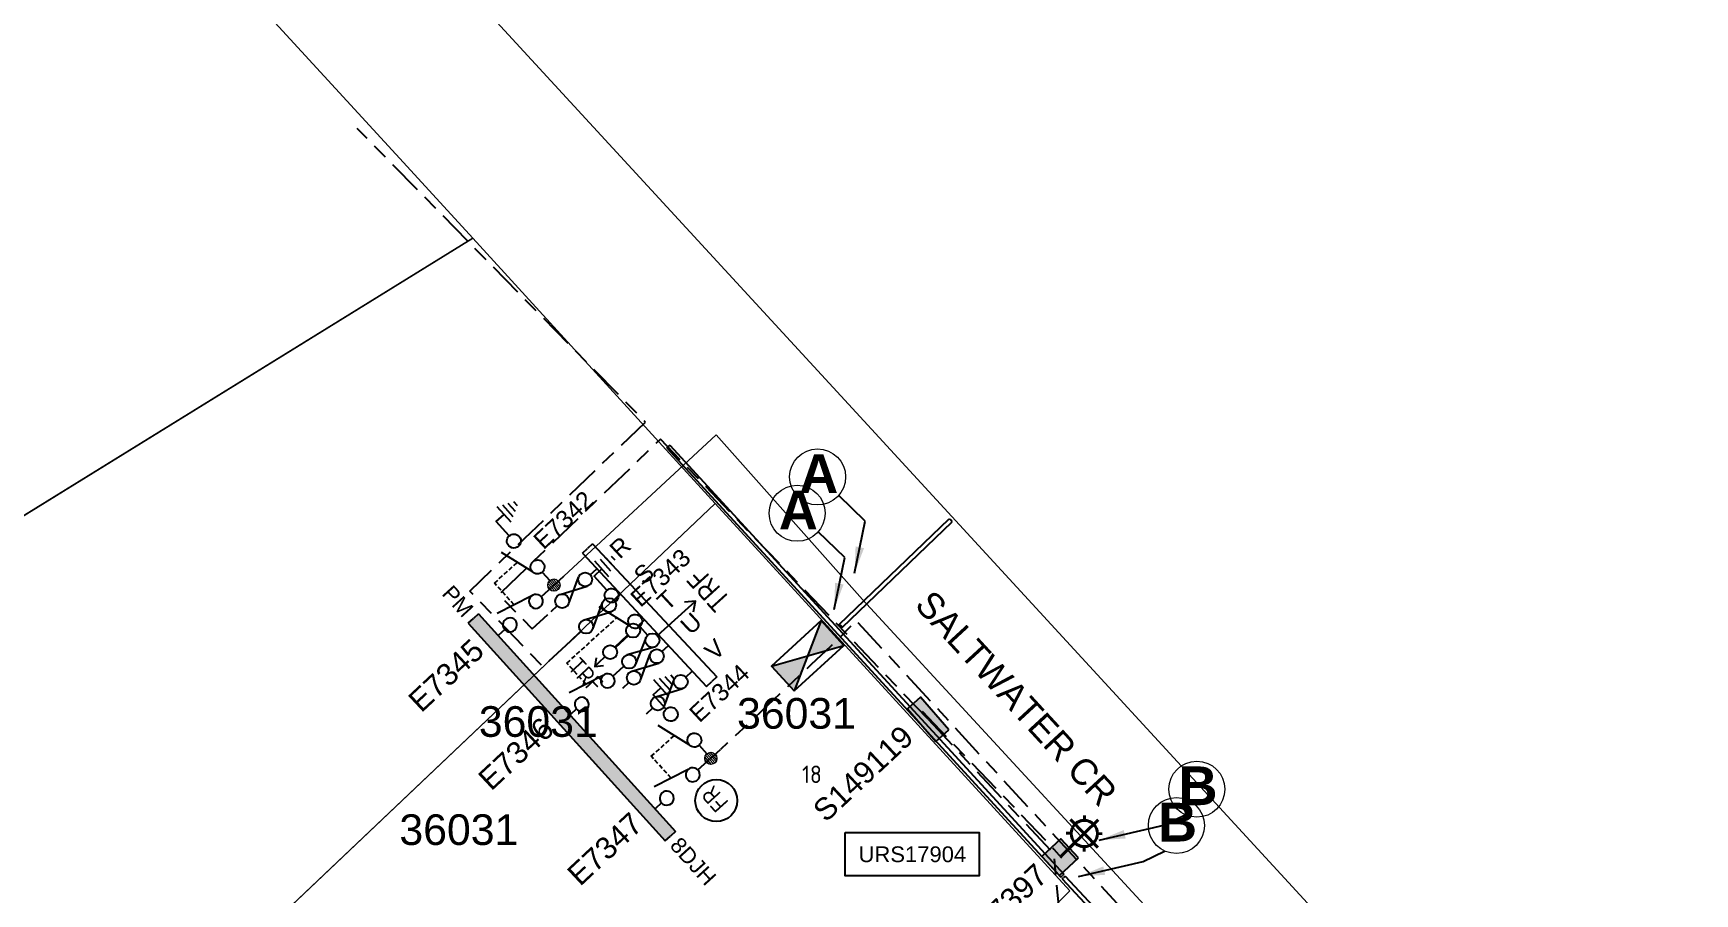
# Model space of a CAD drawing. Header units: metres. Extents: x -1 to 310379, y -2 to 6272124.
# Drawn here: x 309754.4 to 309944.3, y 6271445.8 to 6271544.1 of the extents above; entities that cross this region are included whole.
import ezdxf
from ezdxf.enums import TextEntityAlignment as Align

# ---------------------------------------------------------------- set-up
doc = ezdxf.new("R2010")
doc.units = ezdxf.units.M
for name, pattern in [('A', [0]), ('Cable Exist UG', [8.2, 4, -1.2, 1.8, -1.2]), ('CENTERX2', [4, 2.5, -0.5, 0.5, -0.5]), ('DASHED', [0.75, 0.5, -0.25])]:
    doc.linetypes.add(name, pattern=pattern)
doc.layers.get('0').update_dxf_attribs({"color": 6})
for name, color, linetype in [('_User_LV_Exist', 7, 'Continuous'), ('_User_SL_Exist', 7, 'Continuous'), ('Duct_SP_EXT', 7, 'Continuous'), ('Equip_HV_EXT', 7, 'Continuous'), ('Equip_LV_EXT', 7, 'Continuous'), ('Equip_SP_SL_EXT', 7, 'Continuous'), ('Mains_HV_EXT', 7, 'Continuous'), ('Mains_HV_NEW_V17', 2, 'Continuous'), ('Notes', 7, 'Continuous'), ('Notes_HV_MISC', 7, 'Continuous'), ('Notes_LV_MISC', 7, 'Continuous'), ('Notes_SP_EXT', 7, 'Continuous'), ('Notes_SP_MISC', 7, 'Continuous'), ('Sub_LV_EXT', 7, 'Continuous'), ('Sub_SP_EXT', 7, 'Continuous'), ('SupportsUG_SP_LV_SL_EXT', 7, 'Continuous'), ('SupportsUG_SP_SL_EXT', 7, 'Continuous')]:
    doc.layers.add(name, color=color, linetype=linetype)
doc.layers.add('Cadastre Land Parcels_SP_EXT', color=9, linetype='Continuous', lineweight=5)
doc.styles.add('ARIAL', font='arial.ttf', dxfattribs={"height": 2})
doc.styles.add('COLUMN_LABEL', font='arial.ttf')
doc.styles.add('iecARIAL', font='arial.ttf', dxfattribs={"height": 2})
doc.styles.add('iecISOCP', font='isocp.shx')
doc.styles.add('IESYMBOL1', font='isocp.shx')
doc.styles.add('ISOCP', font='isocp.shx', dxfattribs={"height": 1.75})
doc.styles.add('ITALICT', font='ITALICT')
doc.styles.add('POLE_LABEL', font='arial.ttf')
doc.styles.get("Standard").update_dxf_attribs({"font": 'arial.ttf'})
doc.styles.add('SWG_LABEL', font='arial.ttf')
doc.styles.add('SWITCH_LABEL', font='arial.ttf', dxfattribs={"height": 2.5})
doc.linetypes.add('Cable New UG', pattern='A,7,-0.25,["x",Standard,S=2,R=0,X=0.2,Y=-0.8],-2.1', length=9.35)
doc.dimstyles.new('GISCAD Dim Style', dxfattribs={"dimtxt": 2.5, "dimasz": 3, "dimexe": 1.25, "dimexo": 0.625, "dimtad": 1, "dimtoh": 1, "dimdec": 1, "dimtxsty": 'ARIAL', "dimcen": 2.5, "dimadec": 0, "dimazin": 0, "dimtfac": 1, "dimtdec": 1, "dimtmove": 0, "dimatfit": 3, "dimfxl": 1.25, "dimarcsym": 0})

# ---------------------------------------------------------------- blocks, each defined once
blk = doc.blocks.new('*U147')
for points in [[(0, 0), (1.54, 4.01), (4.13, 1.17)], [(0, 0), (-4.13, -1.17), (-1.54, -4.01)]]:
    blk.add_hatch(color=256).paths.add_polyline_path(points)
for p, q in [((1.54, 4.01), (-1.54, -4.01)), ((-4.13, -1.17), (4.13, 1.17))]:
    blk.add_line(p, q)
blk.add_lwpolyline([(-1.54, -4.01), (4.13, 1.17), (1.54, 4.01), (-4.13, -1.17)], close=True)
for tag, height, flags, p in [('ASSET_NUM', 3.5, 8, (2, 2)), ('STREET_CODE', 0.2, 9, (1.5, 0)), ('CONSTRUCTED_VOLTAGE', 0.2, 9, (1.5, -0.2)), ('OPERATING_VOLTAGE', 0.2, 9, (1.5, -0.6)), ('ORIENTATION', 0.2, 9, (1.5, -0.8)), ('OWNED_BY', 0.2, 9, (1.5, -1)), ('OPERATED_BY', 0.2, 9, (1.5, -1.2)), ('SECONDARY_VOLTAGE', 0.2, 9, (1.5, -1.6)), ('STATE', 0.2, 9, (1.5, -1.8)), ('NO_PHASES', 0.2, 9, (1.5, -0.4)), ('MAINTAINED_BY', 0.2, 9, (1.5, -1.4)), ('SUBSTATION_TYPE', 0.2, 9, (1.5, -2.2)), ('STREETNAME', 0.2, 9, (1.5, -3)), ('SUBURB', 0.2, 9, (1.5, -3.2)), ('Z', 0.2, 1, (1.5, -3.6)), ('PARENT', 0.2, 9, (1.5, -2)), ('USAGE', 0.2, 9, (1.5, -2.4)), ('LEGEND', 0.2, 9, (1.5, -2.6)), ('LOCATION', 0.2, 9, (1.5, -2.8)), ('NOTES', 0.2, 9, (1.5, -3.4))]:
    blk.add_attdef(tag, text='', height=height, dxfattribs=dict(flags=flags)).set_placement(p, align=Align.MIDDLE_LEFT)
blk = doc.blocks.new('COLUMN_EXT')
blk.add_hatch(color=256).paths.add_polyline_path([(-1.49, 1.48), (-1.49, -1.49), (1.48, -1.49), (1.48, 1.48)])
blk.add_lwpolyline([(-1.49, -1.49), (1.48, -1.49), (1.48, 1.48), (-1.49, 1.48)], close=True)
for tag, height, style, flags, p in [('ASSET_NUM', 2.5, 'COLUMN_LABEL', 8, (2, 2)), ('STRUCTURE_PLANT_NUMBER', 0.2, 'POLE_LABEL', 9, (1.81, 0.03)), ('STREET_CODE', 0.2, 'COLUMN_LABEL', 9, (1.81, -0.2))]:
    blk.add_attdef(tag, text='', height=height, dxfattribs=dict(style=style, flags=flags)).set_placement(p, align=Align.MIDDLE_LEFT)
at = {"flags": 9}
for tag, p in [('COLUMN_TYPE', (1.81, -0.4)), ('OWNED_BY', (1.81, -0.6)), ('STATE', (1.81, -0.8)), ('USAGE', (1.81, -1)), ('STREETNAME', (1.81, -1.6)), ('SUBURB', (1.81, -1.8)), ('LEGEND', (1.81, -1.2)), ('LOCATION', (1.81, -1.4)), ('NOTES', (1.81, -2))]:
    blk.add_attdef(tag, text='', height=0.2, dxfattribs=at).set_placement(p, align=Align.MIDDLE_LEFT)
at = {"flags": 1}
blk.add_attdef('Z', (1.81, -2.35), '', height=0.2, dxfattribs=at)
blk = doc.blocks.new('*U130')
at = {"lineweight": 40}
for p, q in [((-4.3, 1.17), (-1.08, 4.32)), ((-1.12, 1.14), (-4.27, 4.35)), ((-2.67, 4.81), (-2.68, 4.25)), ((-4.75, 2.77), (-4.19, 2.76)), ((-0.63, 2.73), (-1.19, 2.73)), ((-2.71, 0.68), (-2.71, 1.25)), ((0, 0), (-1.64, 1.68))]:
    blk.add_line(p, q, dxfattribs=at)
blk.add_circle((-2.69, 2.75), 1.5, dxfattribs=at)
at = {"style": 'iecARIAL', "flags": 8}
blk.add_attdef('ASSET_NUM', (1.5, 1.5), '', height=2.5, dxfattribs=at)
for tag, p, height, flags in [('OPERATING_VOLTAGE', (0.98, -1.65), 0.2, 9), ('ORIENTATION', (0.98, -1.85), 0.2, 9), ('OWNED_BY', (0.98, -2.05), 0.2, 9), ('CONSTRUCTED_VOLTAGE', (0.98, -0.65), 0.2, 9), ('CONTROL_TYPE', (0.98, -0.85), 0.2, 9), ('LANTERN_PURPOSE', (0.98, -1.05), 0.2, 9), ('LANTERN_TYPE', (0.98, -1.25), 0.2, 9), ('NO_PHASES', (0.98, -1.45), 0.2, 9), ('LNUMBER', (2.18, -3.25), 2.5, 8), ('STATE', (0.98, -2.25), 0.2, 9), ('USAGE', (0.98, -2.45), 0.2, 9), ('CEXIST', (0.98, -2.65), 0.2, 9), ('CNEW', (0.98, -2.85), 0.2, 9), ('CNUMBER', (0.98, -3.05), 0.2, 9), ('CREMOVE', (0.98, -3.25), 0.2, 9), ('CREPLACE', (0.98, -3.45), 0.2, 9), ('LKINGHEIGHT', (0.98, -3.65), 0.2, 9), ('LBRACKET', (0.98, -3.85), 0.2, 9), ('LBRACKETVOCAB', (0.98, -4.05), 0.2, 9), ('LCATEGORY', (0.98, -4.25), 0.2, 9), ('LCHARGE1', (0.98, -4.45), 0.2, 9), ('LCHARGE1PERCENT', (0.98, -4.65), 0.2, 9), ('LCHARGE2', (0.98, -4.85), 0.2, 9), ('LCHARGE2PERCENT', (0.98, -5.05), 0.2, 9), ('LCHARGE3', (0.98, -5.25), 0.2, 9), ('LCHARGE3PERCENT', (0.98, -5.45), 0.2, 9), ('LEXIST', (0.98, -5.65), 0.2, 9), ('LLAMP', (0.98, -5.85), 0.2, 9), ('LLAMPVOCAB', (0.98, -6.05), 0.2, 9), ('LMAST', (0.98, -6.25), 0.2, 9), ('LMASTVOCAB', (0.98, -6.45), 0.2, 9), ('LNEW', (0.98, -6.65), 0.2, 9), ('LANTNUMBER', (0.98, -6.85), 0.2, 9), ('LOUTREACH', (0.98, -7.25), 0.2, 9), ('LOUTREACHVOCAB', (0.98, -7.45), 0.2, 9), ('LRATECODE', (0.98, -7.65), 0.2, 9), ('STREETNAME', (0.98, -9.25), 0.2, 9), ('SUBURB', (0.98, -9.45), 0.2, 1), ('LREMOVE', (0.98, -7.85), 0.2, 9), ('LREPLACE', (0.98, -8.05), 0.2, 9), ('LTYPE', (0.98, -8.25), 0.2, 9), ('LTYPEVOCAB', (0.98, -8.45), 0.2, 9), ('LEGEND', (0.98, -8.65), 0.2, 9), ('LOCATION', (0.98, -8.85), 0.2, 9), ('NOTES', (0.98, -9.05), 0.2, 9)]:
    blk.add_attdef(tag, p, '', height=height, dxfattribs=dict(flags=flags))
blk = doc.blocks.new('PILLAR_EXT')
blk.add_hatch(color=256).paths.add_polyline_path([(-2.475, 0.99), (-2.475, -0.99), (2.475, -0.99), (2.475, 0.99)])
blk.add_lwpolyline([(-2.475, -0.99), (2.475, -0.99), (2.475, 0.99), (-2.475, 0.99)], close=True)
at = {"style": 'iecARIAL', "flags": 8}
blk.add_attdef('ASSET_NUM', (1.5, 3.5), '', height=2.5, dxfattribs=at)
for tag, p, flags in [('OWNED_BY', (0, -0.2), 9), ('STATE', (0, -0.4), 9), ('SUPPORT_TYPE', (0, -0.6), 9), ('STREETNAME', (0, -1.8), 9), ('SUBURB', (0, -2), 1), ('USAGE', (0, -0.8), 9), ('LEGEND', (0, -1), 9), ('LOCATION', (0, -1.2), 9), ('NOTES', (0, -1.4), 9), ('PARENT', (0, -1.6), 9)]:
    blk.add_attdef(tag, p, '', height=0.2, dxfattribs=dict(flags=flags))
blk = doc.blocks.new('SWG_SIE_TRF_NOES_NEW')
for p, q in [((7.01, 0.8), (2.79, 1.95)), ((14.68, 0), (20.54, 0))]:
    blk.add_line(p, q)
at = {"linetype": 'DASHED'}
blk.add_lwpolyline([(4.9, 1.38), (4.9, 4.64), (12.61, 4.64)], dxfattribs=at)
for points in [[(2.2, 0.01), (1.2, 0.01)], [(19.54, -0.75), (20.54, 0), (19.54, 0.75)], [(7.8, 0), (9.45, 0)]]:
    blk.add_lwpolyline(points)
for points in [[(3, -0.79, 1), (3, 0.81, 1)], [(7, -0.8, 1), (7, 0.8, 1)]]:
    blk.add_lwpolyline(points, format="xyb", close=True)
at = {"flags": 1}
blk.add_attdef('Z', (0, 0), '', height=0.2, dxfattribs=at)
at = {"style": 'SWITCH_LABEL', "flags": 9}
blk.add_attdef('STREET_CODE', text='', height=0.2, dxfattribs=at).set_placement((0, -0.2), align=Align.MIDDLE_LEFT)
at = {"flags": 9}
for tag, p in [('ORIENTATION', (0, -0.4)), ('SUBURB', (0, -1)), ('STREETNAME', (0, -1.2)), ('PARENT', (0, -0.6)), ('USAGE', (0, -0.8)), ('LOCATION', (0, -1.4)), ('NOTES', (0, -1.6)), ('OWNED_BY', (0, -1.89)), ('OPERATED_BY', (0, -2.11)), ('MAINTAINED_BY', (0, -2.32))]:
    blk.add_attdef(tag, text='', height=0.2, dxfattribs=at).set_placement(p, align=Align.MIDDLE_LEFT)
blk = doc.blocks.new('SWG_FUSE_NEW')
for points in [[(1.15, 0.72), (4.04, -0.71)], [(1.16, -0.72), (4.04, 0.73)]]:
    blk.add_lwpolyline(points)
for centre in [(0.8, 0), (4.4, 0.01)]:
    blk.add_circle(centre, 0.8)
blk = doc.blocks.new('SWG_SIE_TRF_NEW')
at = {"linetype": 'CENTERX2'}
blk.add_blockref('SWG_SIE_TRF_NOES_NEW', (0, 0), dxfattribs=at)
at = {"linetype": 'CENTERX2', "rotation": 180}
blk.add_blockref('SWG_FUSE_NEW', (14.68, 0), dxfattribs=at)
at = {"style": 'IESYMBOL1'}
blk.add_text('TRF', height=2.5, rotation=89.9826, dxfattribs=at).set_placement((22.51, -0.05), align=Align.MIDDLE_CENTER)
blk = doc.blocks.new('SWG_SIE_SU_NEW')
blk.add_line((5.81, 0.79), (1.59, 1.94))
at = {"linetype": 'A', "lineweight": 0}
for p, q in [((7.98, 0.35), (7.98, -0.37)), ((8.18, -0.58), (8.18, 0.56)), ((8.38, 0.66), (8.38, -0.68)), ((8.58, -0.71), (8.58, 0.69)), ((8.78, 0.66), (8.78, -0.68)), ((8.98, -0.59), (8.98, 0.56)), ((9.18, 0.35), (9.18, -0.38))]:
    blk.add_line(p, q, dxfattribs=at)
at = {"linetype": 'DASHED'}
blk.add_lwpolyline([(3.7, 1.36), (3.7, 4.73), (7.22, 4.73)], dxfattribs=at)
for points in [[(1, 0), (0, 0)], [(6.6, -0.01), (10.1, -0.01)]]:
    blk.add_lwpolyline(points)
for points in [[(1.8, -0.8, 1), (1.8, 0.8, 1)], [(5.8, -0.81, 1), (5.8, 0.79, 1)]]:
    blk.add_lwpolyline(points, format="xyb", close=True)
at = {"linetype": 'A', "lineweight": 0}
blk.add_circle((8.58, -0.01), 0.7, dxfattribs=at)
at = {"style": 'SWG_LABEL', "flags": 8}
blk.add_attdef('ASSET_NUM', text='', height=2.5, rotation=179.9544, dxfattribs=at).set_placement((-2.4, 0.01), align=Align.MIDDLE_LEFT)
at = {"flags": 1}
blk.add_attdef('Z', (0, 0), '', height=0.2, dxfattribs=at)
at = {"style": 'SWITCH_LABEL', "flags": 9}
blk.add_attdef('STREET_CODE', text='', height=0.2, dxfattribs=at).set_placement((0, 0), align=Align.MIDDLE_LEFT)
at = {"flags": 9}
for tag, p in [('OPERATED_BY', (-0.01, -1.84)), ('ORIENTATION', (0, -0.2)), ('SUBURB', (0, -0.8)), ('STREETNAME', (0, -1)), ('OWNED_BY', (-0.01, -1.62)), ('PARENT', (0, -0.4)), ('USAGE', (0, -0.6)), ('LOCATION', (0, -1.2)), ('NOTES', (0, -1.4)), ('MAINTAINED_BY', (-0.01, -2.05))]:
    blk.add_attdef(tag, text='', height=0.2, dxfattribs=at).set_placement(p, align=Align.MIDDLE_LEFT)
blk = doc.blocks.new('SWG_SIE_ES_NEW')
for p, q in [((-5.79, 0.78), (-1.79, 1.93)), ((0.01, -1.21), (2.41, -1.21)), ((0.31, -1.81), (2.11, -1.81)), ((0.61, -2.41), (1.81, -2.41)), ((0.92, -3.01), (1.52, -3.01))]:
    blk.add_line(p, q)
for points in [[(-5.79, -0.82, -1), (-5.79, 0.78, -1)], [(-1.79, -0.81, -1), (-1.79, 0.79, -1)]]:
    blk.add_lwpolyline(points, format="xyb", close=True)
for points in [[(-6.59, -0.02), (-7.89, -0.02)], [(-0.99, -0.01), (1.21, -0.01), (1.21, -1.21)]]:
    blk.add_lwpolyline(points)
at = {"flags": 1}
blk.add_attdef('Z', (0, 0), '', height=0.2, dxfattribs=at)
at = {"style": 'SWITCH_LABEL', "flags": 9}
blk.add_attdef('STREET_CODE', text='', height=0.2, dxfattribs=at).set_placement((0, -0.2), align=Align.MIDDLE_LEFT)
at = {"flags": 9}
for tag, p in [('ORIENTATION', (0, -0.4)), ('SUBURB', (0, -1)), ('STREETNAME', (0, -1.2)), ('PARENT', (0, -0.6)), ('USAGE', (0, -0.8)), ('LOCATION', (0, -1.4)), ('NOTES', (0, -1.6)), ('OWNED_BY', (0, -1.78)), ('OPERATED_BY', (0, -2.01)), ('MAINTAINED_BY', (0, -2.21))]:
    blk.add_attdef(tag, text='', height=0.2, dxfattribs=at).set_placement(p, align=Align.MIDDLE_LEFT)
at = {"style": 'ARIAL', "flags": 8}
blk.add_attdef('ASSET_NUM', text='', height=2, dxfattribs=at).set_placement((14.3, -5.09), align=Align.MIDDLE_RIGHT)
blk = doc.blocks.new('FAULT_INDIC_SE')
blk.add_circle((0, 0), 2.4)
at = {"insert": (-1.15, 1), "char_height": 2, "width": 2.7042, "attachment_point": 1, "style": 'iecISOCP'}
blk.add_mtext('FR', dxfattribs=at)
blk = doc.blocks.new('*U150')
for p, q in [((-1.6, 0), (-1.6, 33.55)), ((-1.6, 33.55), (-0.8, 33.55)), ((0, 33.55), (-0.8, 33.55)), ((0, 0), (0, 33.55)), ((-1.6, 0), (-0.8, 0)), ((0, 0), (-0.8, 0))]:
    blk.add_line(p, q)
at = {"style": 'ARIAL'}
blk.add_attdef('SWG_TYPE', text='', height=1.8, rotation=90, dxfattribs=at).set_placement((-0.8, 34.29), align=Align.MIDDLE_LEFT)
blk.add_attdef('SUB_TYPE', text='', height=1.8, rotation=90, dxfattribs=at).set_placement((-0.8, -0.76), align=Align.MIDDLE_RIGHT)
blk = doc.blocks.new('LV_UG_DFUSE_CLOSED_EXT')
for points in [[(1, 0), (0, 0)], [(5.04, 0.73), (2.16, -0.72)], [(5.05, -0.71), (2.16, 0.72)], [(6.2, 0.01), (7.2, 0.01)]]:
    blk.add_lwpolyline(points)
for centre in [(1.8, 0), (5.4, 0.01)]:
    blk.add_circle(centre, 0.8)
at = {"flags": 9}
for tag, p in [('ACTUAL_STATUS', (0, 0)), ('CONSTRUCTED_VOLTAGE', (0, -0.2)), ('OPERATING_VOLTAGE', (0, -0.6)), ('ORIENTATION', (0, -0.8)), ('STATE', (0, -1)), ('SWITCH_TYPE', (0, -1.2)), ('NO_PHASES', (0, -0.4)), ('USAGE', (0, -1.4)), ('NOTES', (0, -1.6))]:
    blk.add_attdef(tag, text='', height=0.2, dxfattribs=at).set_placement(p, align=Align.MIDDLE_LEFT)
at = {"flags": 1}
blk.add_attdef('Z', (0, 0), '', height=0.2, dxfattribs=at)
blk = doc.blocks.new('TX_LINK_EXT')
h = blk.add_hatch(color=256)
edge = h.paths.add_edge_path()
edge.add_line((2.6, 0.05), (4.6, 0.05))
edge.add_arc((5.4, 0.01), 0.8, 177.2353, 184.4027)
edge.add_line((4.6, -0.05), (2.6, -0.05))
edge.add_arc((1.8, 0), 0.8, 356.4167, 363.5833)
for points in [[(1, 0), (0, 0)], [(2.6, 0.05), (4.6, 0.05)], [(6.2, 0.01), (7.2, 0.01)], [(2.6, -0.05), (4.6, -0.05)]]:
    blk.add_lwpolyline(points)
for centre in [(1.8, 0), (5.4, 0.01)]:
    blk.add_circle(centre, 0.8)
for centre, start, end in [((1.8, 0), 356.4167, 3.5833), ((5.4, 0.01), 177.2353, 184.4027)]:
    blk.add_arc(centre, 0.8, start, end)
at = {"layer": 'Sub_LV_EXT'}
blk.add_line((7.2, 0.01), (7.8, 0.01), dxfattribs=at)
blk.add_lwpolyline([(7, -0.59), (7.8, 0.01), (7, 0.61)], dxfattribs=at)
at = {"flags": 1}
blk.add_attdef('Z', (0, 0), '', height=0.2, dxfattribs=at)
at = {"layer": 'Sub_LV_EXT', "color": 7, "style": 'IESYMBOL1'}
blk.add_text('TRF', height=2, rotation=90, dxfattribs=at).set_placement((9.24, 0.01), align=Align.MIDDLE_CENTER)
at = {"layer": 'Sub_LV_EXT', "flags": 1}
for tag, p in [('ORIENTATION', (2.14, -1.53)), ('USAGE', (2.14, -1.14)), ('NOTES', (2.14, -3.07))]:
    blk.add_attdef(tag, p, '', height=0.2, dxfattribs=at)
blk = doc.blocks.new('*U179')
at = {"layer": 'Sub_LV_EXT'}
for p, q in [((-1.6, 0), (-1.6, 20.8)), ((-1.6, 20.8), (-0.8, 20.8)), ((0, 20.8), (-0.8, 20.8)), ((0, 0), (0, 20.8)), ((-1.6, 0), (-0.8, 0)), ((0, 0), (-0.8, 0))]:
    blk.add_line(p, q, dxfattribs=at)

msp = doc.modelspace()

# ---------------------------------------------------------------- hatches: boundary and pattern name
at = {"layer": 'Equip_HV_EXT', "linetype": 'CENTERX2'}
h = msp.add_hatch(color=256, dxfattribs=at)
h.dxf.hatch_style = 1
h.paths.add_polyline_path([(309805.33, 6271477.76), (309804.14, 6271476.69), (309826.67, 6271451.82), (309827.86, 6271452.9)])

# ---------------------------------------------------------------- linework, layer by layer
at = {"layer": '_User_LV_Exist', "color": 7, "linetype": 'Cable Exist UG', "flags": 128}
for points in [[(309816.3, 6271475.06), (309812.7, 6271471.7), (309804.34, 6271480.35), (309824.41, 6271499.65), (309791.47, 6271533.16)], [(309856.72, 6271465.7), (309826.12, 6271497.7), (309807.66, 6271479.94), (309811.45, 6271476.02), (309813.57, 6271477.98)], [(309856.72, 6271465.7), (309871.07, 6271450.34), (309871.68, 6271443.66), (309779.45, 6271349.28), (309743.7, 6271385.66)]]:
    msp.add_lwpolyline(points, dxfattribs=at)
at = {"layer": '_User_SL_Exist', "linetype": 'Cable Exist UG', "flags": 128}
msp.add_lwpolyline([(309856.03, 6271466.64), (309871.1, 6271450.87), (309871.95, 6271449.89)], dxfattribs=at)
at = {"layer": 'Cadastre Land Parcels_SP_EXT', "linetype": 'Continuous'}
msp.add_lwpolyline([(309798.58, 6271554.95), (309846.75, 6271502.63), (309912.76, 6271430.92), (310089.43, 6271238.99), (310166.2, 6271155.59), (310378.79, 6271240.18), (310326.63, 6271484.32), (310322.43, 6271504.14), (310287.26, 6271669.97)], dxfattribs=at)
for points in [[(309804.69, 6271520.65), (309797.17, 6271528.84), (309776.91, 6271550.93), (309787.02, 6271616.1), (309728.59, 6271594.05), (309726.46, 6271585.78), (309711.53, 6271563.41), (309703.42, 6271549.79), (309692.54, 6271522.46), (309689.68, 6271506.33), (309696.63, 6271491.93), (309699.64, 6271480.16), (309697.71, 6271468.64), (309685.43, 6271447.04), (309804.69, 6271520.65)], [(309832.39, 6271490.34), (309804.69, 6271520.65), (309542.42, 6271358.77), (309611.99, 6271281.48), (309832.39, 6271490.34)], [(309872.9, 6271446.11), (309832.39, 6271490.34), (309724.76, 6271388.35), (309767.32, 6271341.11), (309872.9, 6271446.11)]]:
    msp.add_lwpolyline(points, close=True, dxfattribs=at)
at = {"layer": 'Duct_SP_EXT'}
for p, q in [((309826.83, 6271496.71), (309827.01, 6271496.87)), ((309826.83, 6271496.71), (309871.87, 6271447.67)), ((309827.18, 6271497.03), (309827.01, 6271496.87)), ((309827.18, 6271497.03), (309872.22, 6271448)), ((309846.56, 6271476.54), (309859.12, 6271488.61)), ((309846.9, 6271476.2), (309859.46, 6271488.27)), ((309859.12, 6271488.61), (309859.29, 6271488.44)), ((309859.46, 6271488.27), (309859.29, 6271488.44)), ((309846.56, 6271476.54), (309846.73, 6271476.37)), ((309846.9, 6271476.2), (309846.73, 6271476.37)), ((309871.87, 6271447.67), (309872.04, 6271447.84)), ((309872.02, 6271447.48), (309872.2, 6271447.64)), ((309872.02, 6271447.48), (309890.92, 6271427.33)), ((309872.22, 6271448), (309872.04, 6271447.84)), ((309872.37, 6271447.8), (309872.2, 6271447.64)), ((309872.37, 6271447.8), (309891.27, 6271427.66))]:
    msp.add_line(p, q, dxfattribs=at)
at = {"layer": 'Mains_HV_EXT', "linetype": 'Cable Exist UG', "flags": 128}
msp.add_lwpolyline([(309934.85, 6271383.4), (309848.51, 6271476.96), (309845.55, 6271474.01), (309843.36, 6271471.95), (309833, 6271462.27)], dxfattribs=at)
at = {"layer": 'Mains_HV_NEW_V17', "color": 2, "linetype": 'Cable New UG', "lineweight": 0, "flags": 128}
msp.add_lwpolyline([(309815.07, 6271482.05), (309832.47, 6271498.21), (309849.21, 6271479.4), (309891.37, 6271433.71), (309857.89, 6271400.53), (309823.68, 6271365.98), (309765.06, 6271307.52), (309709.52, 6271252.33), (309674.26, 6271217.35), (309674.12, 6271211.4), (309672.13, 6271213.44), (309649.41, 6271238.66), (309638.58, 6271229.23), (309598.92, 6271273.84), (309588.41, 6271264.31), (309576.06, 6271253.1)], dxfattribs=at)
at = {"layer": 'Notes_HV_MISC', "color": 2, "lineweight": 0}
for centre in [(309844.08, 6271493.38), (309887.43, 6271457.72)]:
    msp.add_circle(centre, 3.2, dxfattribs=at)
at = {"layer": 'Notes_SP_EXT', "color": 2, "lineweight": 0}
for centre in [(309841.74, 6271489.23), (309885.09, 6271453.57)]:
    msp.add_circle(centre, 3.2, dxfattribs=at)
at = {"layer": 'Notes_SP_MISC'}
msp.add_lwpolyline([(309847.25, 6271452.78), (309862.53, 6271452.78), (309862.53, 6271447.84), (309847.25, 6271447.84)], close=True, dxfattribs=at)

# ---------------------------------------------------------------- block references
at = {"layer": 'Equip_HV_EXT', "linetype": 'CENTERX2'}
ref = msp.add_blockref('SWG_SIE_ES_NEW', (309808.16, 6271487.38), dxfattribs=dict(at, rotation=132.1806163923907))
ref.add_attrib('ASSET_NUM', 'E7342', dxfattribs={"layer": '0', "height": 2, "rotation": 43, "style": 'ARIAL'}).set_placement((309817.98, 6271491.23), align=Align.MIDDLE_RIGHT)
ref = msp.add_blockref('SWG_SIE_SU_NEW', (309807.58, 6271475.28), dxfattribs=dict(at, rotation=42.18061639239066))
ref.add_attrib('ASSET_NUM', 'E7345', dxfattribs={"layer": '0', "height": 2.5, "rotation": 43, "style": 'SWG_LABEL'}).set_placement((309797.92, 6271467.28), align=Align.MIDDLE_LEFT)
ref = msp.add_blockref('SWG_SIE_TRF_NEW', (309814.91, 6271465.4), dxfattribs=dict(at, rotation=42.18061639239066))
ref.add_attrib('ASSET_NUM', 'E7346', dxfattribs={"layer": '0', "height": 2.5, "rotation": 43, "style": 'SWG_LABEL'}).set_placement((309805.91, 6271458.35), align=Align.MIDDLE_LEFT)
ref = msp.add_blockref('SWG_SIE_ES_NEW', (309819.33, 6271481.16), dxfattribs=dict(at, rotation=132.1806163923907))
ref.add_attrib('ASSET_NUM', 'E7343', dxfattribs={"layer": '0', "height": 2, "rotation": 43, "style": 'ARIAL'}).set_placement((309829.07, 6271484.63), align=Align.MIDDLE_RIGHT)
at = {"layer": 'Equip_HV_EXT', "linetype": 'CENTERX2', "rotation": 222.1806163923906}
msp.add_blockref('*U150', (309804.14, 6271476.69), dxfattribs=at).add_auto_attribs({'SUB_TYPE': 'PM', 'SWG_TYPE': '8DJH'})
at = {"layer": 'Equip_HV_EXT', "linetype": 'CENTERX2'}
ref = msp.add_blockref('SWG_SIE_ES_NEW', (309826.09, 6271467.6), dxfattribs=dict(at, rotation=132.1806163923907))
ref.add_attrib('ASSET_NUM', 'E7344', dxfattribs={"layer": '0', "height": 2, "rotation": 43, "style": 'ARIAL'}).set_placement((309835.8, 6271471.46), align=Align.MIDDLE_RIGHT)
ref = msp.add_blockref('SWG_SIE_SU_NEW', (309825.51, 6271455.49), dxfattribs=dict(at, rotation=42.18061639239066))
ref.add_attrib('ASSET_NUM', 'E7347', dxfattribs={"layer": '0', "height": 2.5, "rotation": 43, "style": 'SWG_LABEL'}).set_placement((309816.08, 6271447.46), align=Align.MIDDLE_LEFT)
at = {"layer": 'Equip_HV_EXT', "linetype": 'CENTERX2', "rotation": 132.1806163923907}
msp.add_blockref('FAULT_INDIC_SE', (309832.5, 6271456.42), dxfattribs=at)
at = {"layer": 'Equip_LV_EXT', "linetype": 'Cable Exist UG', "rotation": 223.0228810965588}
for name, p in [('*U179', (309817.2, 6271484.67)), ('LV_UG_DFUSE_CLOSED_EXT', (309818.83, 6271482.9)), ('LV_UG_DFUSE_CLOSED_EXT', (309821.56, 6271479.98)), ('TX_LINK_EXT', (309824.3, 6271477.06)), ('LV_UG_DFUSE_CLOSED_EXT', (309827.02, 6271474.13)), ('LV_UG_DFUSE_CLOSED_EXT', (309829.75, 6271471.21))]:
    msp.add_blockref(name, p, dxfattribs=at)
at = {"layer": 'Equip_SP_SL_EXT', "rotation": 270}
msp.add_blockref('*U130', (309871.81, 6271449.97), dxfattribs=at)
at = {"layer": 'Sub_SP_EXT'}
ref = msp.add_blockref('*U147', (309842.96, 6271472.96), dxfattribs=at)
ref.add_attrib('ASSET_NUM', '36031', dxfattribs={"height": 3.5}).set_placement((309848.47, 6271466.38), align=Align.MIDDLE_RIGHT)
at = {"layer": 'SupportsUG_SP_LV_SL_EXT'}
ref = msp.add_blockref('PILLAR_EXT', (309856.72, 6271465.7), dxfattribs=dict(at, rotation=131.1446801227579))
ref.add_attrib('ASSET_NUM', 'S149119', dxfattribs={"height": 2.5, "rotation": 43, "style": 'iecARIAL'}).set_placement((309854.39, 6271464.29), align=Align.MIDDLE_RIGHT)
at = {"layer": 'SupportsUG_SP_SL_EXT'}
ref = msp.add_blockref('COLUMN_EXT', (309871.81, 6271449.97), dxfattribs=dict(at, rotation=132.9825694327112))
ref.add_attrib('ASSET_NUM', '937397', dxfattribs={"layer": 'SupportsUG_SP_LV_SL_EXT', "height": 2.5, "rotation": 43, "style": 'COLUMN_LABEL'}).set_placement((309861.23, 6271440.56), align=Align.MIDDLE_LEFT)

# ---------------------------------------------------------------- texts
at = {"layer": 'Cadastre Land Parcels_SP_EXT', "style": 'ISOCP'}
msp.add_text('18', height=2, dxfattribs=at).set_placement((309842.31, 6271458.42))
at = {"layer": 'Equip_LV_EXT', "char_height": 2, "width": 1.1319, "attachment_point": 1, "rotation": 43.0229, "style": 'iecARIAL'}
for s, insert in [('R', (309820.1, 6271485.38)), ('S', (309822.86, 6271482.44)), ('T', (309825.53, 6271479.45)), ('U', (309828.2, 6271476.7)), ('V', (309830.96, 6271473.76))]:
    msp.add_mtext(s, dxfattribs=dict(at, insert=insert))
at = {"layer": 'Notes', "insert": (309866.79, 6271468.09), "char_height": 3, "attachment_point": 5, "rotation": 312.6431, "style": 'ITALICT'}
msp.add_mtext('{\\fStylus BT|b0|i0|c0|p34;SALTWATER CR }', dxfattribs=at)
at = {"layer": 'Notes_HV_MISC', "color": 2, "lineweight": 0, "char_height": 4.424, "width": 2.6544, "attachment_point": 2, "rotation": 0.1004, "style": 'iecISOCP'}
for s, insert in [('{\\fArial|b1|i0|c0|p34;A}', (309844.21, 6271495.97)), ('{\\fArial|b1|i0|c0|p34;B}', (309887.56, 6271460.32))]:
    msp.add_mtext(s, dxfattribs=dict(at, insert=insert))
at = {"layer": 'Notes_HV_MISC', "color": 2, "linetype": 'Cable New UG', "lineweight": 0, "insert": (309796.28, 6271454.85), "char_height": 3.5, "attachment_point": 1, "style": 'iecARIAL'}
msp.add_mtext_dynamic_manual_height_columns('36031', width=34.998, gutter_width=10, heights=[0], dxfattribs=at)
at = {"layer": 'Notes_LV_MISC', "color": 2, "linetype": 'Cable New UG', "lineweight": 0, "insert": (309805.36, 6271467.2), "char_height": 3.5, "attachment_point": 1, "style": 'iecARIAL'}
msp.add_mtext_dynamic_manual_height_columns('36031', width=34.998, gutter_width=10, heights=[0], dxfattribs=at)
at = {"layer": 'Notes_SP_EXT', "color": 2, "lineweight": 0, "char_height": 4.424, "width": 2.6544, "attachment_point": 2, "rotation": 0.1004, "style": 'iecISOCP'}
for s, insert in [('{\\fArial|b1|i0|c0|p34;A}', (309841.87, 6271491.83)), ('{\\fArial|b1|i0|c0|p34;B}', (309885.22, 6271456.17))]:
    msp.add_mtext(s, dxfattribs=dict(at, insert=insert))
at = {"layer": 'Notes_SP_MISC'}
msp.add_text('URS17904', height=1.8, dxfattribs=at).set_placement((309848.76, 6271449.39))

# ---------------------------------------------------------------- leaders
at = {"layer": 'Notes_HV_MISC', "color": 2, "lineweight": 0}
for points in [[(309848.3, 6271482.41), (309849.52, 6271488.32), (309846.49, 6271491.26)], [(309876.26, 6271451.9), (309883.65, 6271453.6), (309886.1, 6271454.79)]]:
    msp.add_leader(points, dimstyle='GISCAD Dim Style', override={"dimgap": 0.625, "dimtad": 0}, dxfattribs=at)
at = {"layer": 'Notes_SP_EXT', "color": 2, "lineweight": 0}
for points in [[(309845.96, 6271478.26), (309847.18, 6271484.18), (309844.15, 6271487.11)], [(309873.92, 6271447.75), (309881.3, 6271449.45), (309883.75, 6271450.64)]]:
    msp.add_leader(points, dimstyle='GISCAD Dim Style', override={"dimgap": 0.625, "dimtad": 0}, dxfattribs=at)

doc.saveas('drawing.dxf')
